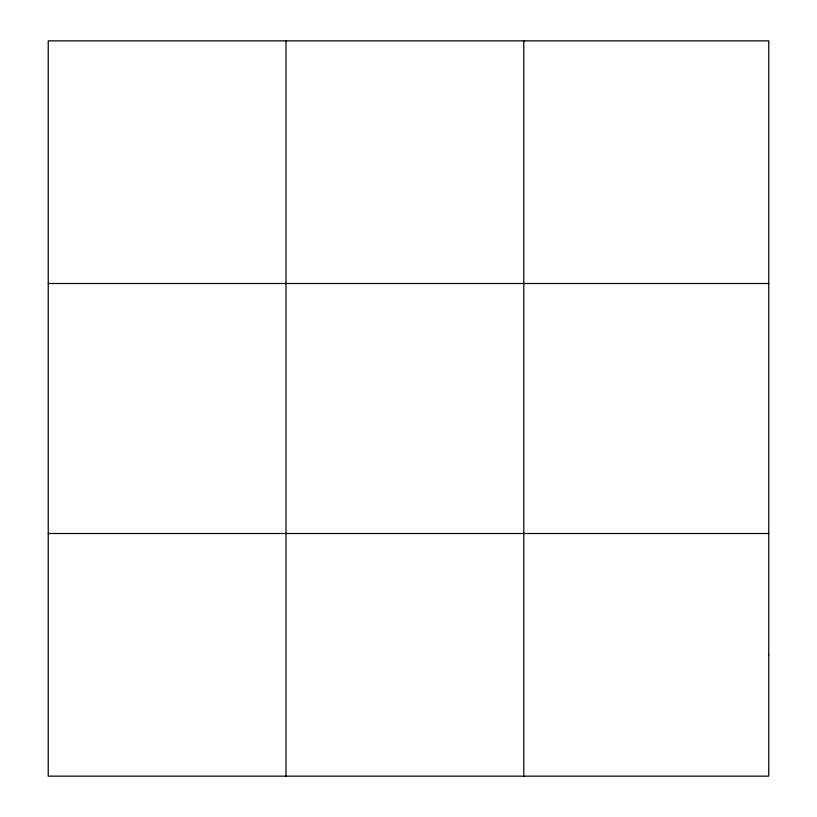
<?xml version="1.0" encoding="UTF-8"?>
<svg xmlns="http://www.w3.org/2000/svg" width="817" height="817" viewBox="0 0 817 817"><rect width="100%" height="100%" fill="white"/><g stroke="black" fill="none" stroke-linecap="round" stroke-linejoin="round"><path stroke-width="1.23" d="M286.011 776.15L286.011 40.85M523.779 776.15L523.779 40.85M48.244 283.499L768.756 283.499M48.244 533.501L768.756 533.501M768.756 654.826L768.756 776.15L48.244 776.15L48.244 40.85L768.756 40.85L768.756 654.826"/></g></svg>
